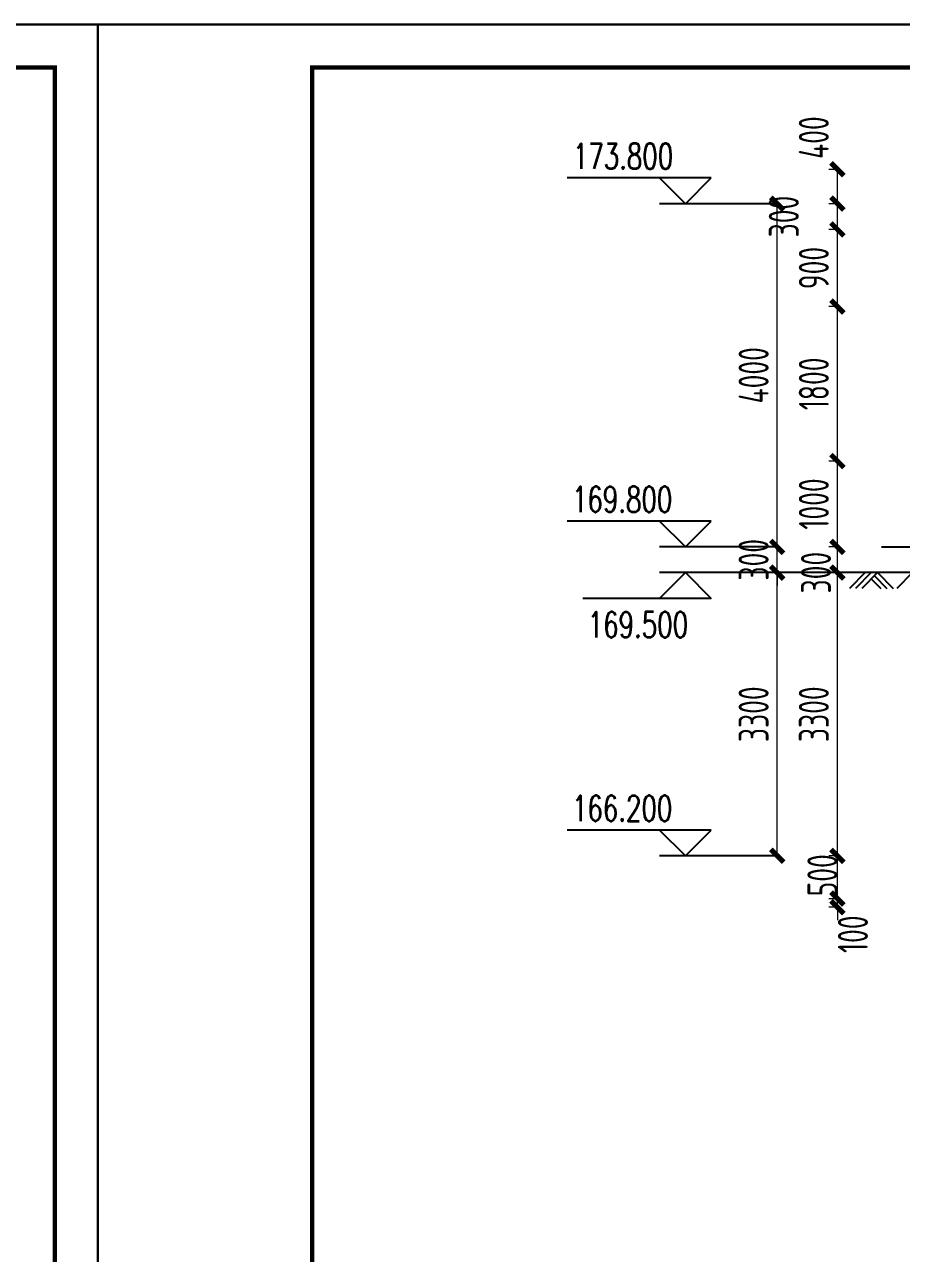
# Model space of a CAD drawing. Header units: millimetres. Extents: x 1742399 to 4898386, y 2481636 to 5226310.
# Drawn here: x 2242429 to 2252654, y 2671711 to 2686032 of the extents above; entities that cross this region are included whole.
import ezdxf

# ---------------------------------------------------------------- set-up
doc = ezdxf.new("R2010")
doc.units = ezdxf.units.MM
doc.header["$LTSCALE"] = 1000
doc.linetypes.add('DOTE', pattern=[2.42, 2, -0.2, 0.02, -0.2])
for name, color, linetype in [('DIM_ELEV', 3, 'Continuous'), ('DOTE', 1, 'DOTE'), ('PUB_DIM', 3, 'Continuous'), ('PUB_TITLE', 4, 'Continuous'), ('YHJ_剖面_梁板', 4, 'Continuous')]:
    doc.layers.add(name, color=color, linetype=linetype)
doc.styles.add('_TCH_DIM', font='SIMPLEX', dxfattribs={"bigfont": 'GBCBIG'})
doc.styles.add('TSSD_REIN_T3', font='tssdeng.shx', dxfattribs={"width": 0.7, "bigfont": 'hztxt.shx'})
doc.dimstyles.new('_TCH_ARCH&&100', dxfattribs={"dimtxt": 350, "dimasz": 150, "dimexe": 100, "dimexo": 200, "dimgap": 100, "dimtad": 1, "dimdec": 0, "dimzin": 0, "dimdsep": 46, "dimtxsty": 'TSSD_REIN_T3', "dimblk": 'ARCHTICK', "dimcen": 0.09, "dimclrt": 7, "dimazin": 2, "dimtfac": 1, "dimtdec": 0, "dimtix": 1, "dimtmove": 2, "dimatfit": 3, "dimfxl": 1, "dimfxlon": 1, "dimtolj": 1, "dimtzin": 0, "dimlwd": 18, "dimlwe": 18, "dimarcsym": 0})

# ---------------------------------------------------------------- blocks, each defined once
blk = doc.blocks.new('HAYJZ A3')
blk.add_lwpolyline([(4975, -403417), (46975, -403417), (46975, -433117), (4975, -433117), (4975, -403417)])
at = {"const_width": 50}
blk.add_lwpolyline([(7475, -403917), (46475, -403917), (46475, -432617), (7475, -432617), (7475, -403917)], dxfattribs=at)
at = {"layer": 'PUB_TITLE'}
blk.add_lwpolyline([(4975, -433117), (46975, -433117), (46975, -403417), (4975, -403417)], close=True, dxfattribs=at)
blk = doc.blocks.new('_ArchTick')
at = {"color": 0, "linetype": 'ByBlock', "const_width": 0.4}
blk.add_lwpolyline([(-0.5, -0.5), (0.5, 0.5)], dxfattribs=at)
blk = doc.blocks.new('*D542')
at = {"layer": 'Defpoints', "color": 0, "transparency": 16777216}
for p in [(2251907, 2675845), (2252636, 2675845), (2252636, 2675745)]:
    blk.add_point(p, dxfattribs=at)
at = {"layer": 'PUB_DIM', "color": 0, "lineweight": 18, "transparency": 16777216}
for p, q in [((2251907, 2675845), (2251907, 2675995)), ((2251908, 2675845), (2251807, 2675845)), ((2251908, 2675745), (2251807, 2675745)), ((2251907, 2675745), (2251907, 2675845)), ((2251907, 2675745), (2251907, 2675595))]:
    blk.add_line(p, q, dxfattribs=at)
at = {"layer": 'PUB_DIM', "color": 0, "lineweight": 18, "transparency": 16777216, "xscale": 150, "yscale": 150, "zscale": 150}
for p, rotation in [((2251907, 2675845), 270), ((2251907, 2675745), 90)]:
    blk.add_blockref('_ArchTick', p, dxfattribs=dict(at, rotation=rotation))
at = {"layer": 'PUB_DIM', "color": 7, "transparency": 16777216, "insert": (2252088, 2675431), "char_height": 350, "attachment_point": 5, "rotation": 90, "style": 'TSSD_REIN_T3'}
blk.add_mtext('\\A1;100', dxfattribs=at)
blk = doc.blocks.new('*D543')
at = {"layer": 'Defpoints', "color": 0, "transparency": 16777216}
for p in [(2251907, 2676345), (2252636, 2676345), (2252636, 2675845)]:
    blk.add_point(p, dxfattribs=at)
at = {"layer": 'PUB_DIM', "color": 0, "lineweight": 18, "transparency": 16777216}
for p, q in [((2251908, 2676345), (2251807, 2676345)), ((2251907, 2675845), (2251907, 2676345)), ((2251908, 2675845), (2251807, 2675845))]:
    blk.add_line(p, q, dxfattribs=at)
at = {"layer": 'PUB_DIM', "color": 0, "lineweight": 18, "transparency": 16777216, "xscale": 150, "yscale": 150, "zscale": 150}
for p, rotation in [((2251907, 2676345), 90), ((2251907, 2675845), 270)]:
    blk.add_blockref('_ArchTick', p, dxfattribs=dict(at, rotation=rotation))
at = {"layer": 'PUB_DIM', "color": 7, "transparency": 16777216, "insert": (2251732, 2676118), "char_height": 350, "attachment_point": 5, "rotation": 90, "style": 'TSSD_REIN_T3'}
blk.add_mtext('\\A1;500', dxfattribs=at)
blk = doc.blocks.new('*D544')
at = {"layer": 'Defpoints', "color": 0, "transparency": 16777216}
for p in [(2251907, 2679645), (2252636, 2679645), (2252636, 2676345)]:
    blk.add_point(p, dxfattribs=at)
at = {"layer": 'PUB_DIM', "color": 0, "lineweight": 18, "transparency": 16777216}
for p, q in [((2251908, 2679645), (2251807, 2679645)), ((2251907, 2676345), (2251907, 2679645)), ((2251908, 2676345), (2251807, 2676345))]:
    blk.add_line(p, q, dxfattribs=at)
at = {"layer": 'PUB_DIM', "color": 0, "lineweight": 18, "transparency": 16777216, "xscale": 150, "yscale": 150, "zscale": 150}
for p, rotation in [((2251907, 2679645), 90), ((2251907, 2676345), 270)]:
    blk.add_blockref('_ArchTick', p, dxfattribs=dict(at, rotation=rotation))
at = {"layer": 'PUB_DIM', "color": 7, "transparency": 16777216, "insert": (2251632, 2677995), "char_height": 350, "attachment_point": 5, "rotation": 90, "style": 'TSSD_REIN_T3'}
blk.add_mtext('\\A1;3300', dxfattribs=at)
blk = doc.blocks.new('*D545')
at = {"layer": 'Defpoints', "color": 0, "transparency": 16777216}
for p in [(2251907, 2679945), (2252636, 2679945), (2252636, 2679645)]:
    blk.add_point(p, dxfattribs=at)
at = {"layer": 'PUB_DIM', "color": 0, "lineweight": 18, "transparency": 16777216}
for p, q in [((2251908, 2679945), (2251807, 2679945)), ((2251907, 2679645), (2251907, 2679945)), ((2251908, 2679645), (2251807, 2679645))]:
    blk.add_line(p, q, dxfattribs=at)
at = {"layer": 'PUB_DIM', "color": 0, "lineweight": 18, "transparency": 16777216, "xscale": 150, "yscale": 150, "zscale": 150}
for p, rotation in [((2251907, 2679945), 90), ((2251907, 2679645), 270)]:
    blk.add_blockref('_ArchTick', p, dxfattribs=dict(at, rotation=rotation))
at = {"layer": 'PUB_DIM', "color": 7, "transparency": 16777216, "insert": (2251657, 2679645), "char_height": 350, "attachment_point": 5, "rotation": 90, "style": 'TSSD_REIN_T3'}
blk.add_mtext('\\A1;300', dxfattribs=at)
blk = doc.blocks.new('*D546')
at = {"layer": 'Defpoints', "color": 0, "transparency": 16777216}
for p in [(2251907, 2680945), (2252636, 2680945), (2252636, 2679945)]:
    blk.add_point(p, dxfattribs=at)
at = {"layer": 'PUB_DIM', "color": 0, "lineweight": 18, "transparency": 16777216}
for p, q in [((2251908, 2680945), (2251807, 2680945)), ((2251907, 2679945), (2251907, 2680945)), ((2251908, 2679945), (2251807, 2679945))]:
    blk.add_line(p, q, dxfattribs=at)
at = {"layer": 'PUB_DIM', "color": 0, "lineweight": 18, "transparency": 16777216, "xscale": 150, "yscale": 150, "zscale": 150}
for p, rotation in [((2251907, 2680945), 90), ((2251907, 2679945), 270)]:
    blk.add_blockref('_ArchTick', p, dxfattribs=dict(at, rotation=rotation))
at = {"layer": 'PUB_DIM', "color": 7, "transparency": 16777216, "insert": (2251632, 2680445), "char_height": 350, "attachment_point": 5, "rotation": 90, "style": 'TSSD_REIN_T3'}
blk.add_mtext('\\A1;1000', dxfattribs=at)
blk = doc.blocks.new('*D547')
at = {"layer": 'Defpoints', "color": 0, "transparency": 16777216}
for p in [(2251907, 2682745), (2252636, 2682745), (2252636, 2680945)]:
    blk.add_point(p, dxfattribs=at)
at = {"layer": 'PUB_DIM', "color": 0, "lineweight": 18, "transparency": 16777216}
for p, q in [((2251908, 2682745), (2251807, 2682745)), ((2251907, 2680945), (2251907, 2682745)), ((2251908, 2680945), (2251807, 2680945))]:
    blk.add_line(p, q, dxfattribs=at)
at = {"layer": 'PUB_DIM', "color": 0, "lineweight": 18, "transparency": 16777216, "xscale": 150, "yscale": 150, "zscale": 150}
for p, rotation in [((2251907, 2682745), 90), ((2251907, 2680945), 270)]:
    blk.add_blockref('_ArchTick', p, dxfattribs=dict(at, rotation=rotation))
at = {"layer": 'PUB_DIM', "color": 7, "transparency": 16777216, "insert": (2251632, 2681845), "char_height": 350, "attachment_point": 5, "rotation": 90, "style": 'TSSD_REIN_T3'}
blk.add_mtext('\\A1;1800', dxfattribs=at)
blk = doc.blocks.new('*D548')
at = {"layer": 'Defpoints', "color": 0, "transparency": 16777216}
for p in [(2251907, 2683645), (2252636, 2683645), (2252636, 2682745)]:
    blk.add_point(p, dxfattribs=at)
at = {"layer": 'PUB_DIM', "color": 0, "lineweight": 18, "transparency": 16777216}
for p, q in [((2251908, 2683645), (2251807, 2683645)), ((2251907, 2682745), (2251907, 2683645)), ((2251908, 2682745), (2251807, 2682745))]:
    blk.add_line(p, q, dxfattribs=at)
at = {"layer": 'PUB_DIM', "color": 0, "lineweight": 18, "transparency": 16777216, "xscale": 150, "yscale": 150, "zscale": 150}
for p, rotation in [((2251907, 2683645), 90), ((2251907, 2682745), 270)]:
    blk.add_blockref('_ArchTick', p, dxfattribs=dict(at, rotation=rotation))
at = {"layer": 'PUB_DIM', "color": 7, "transparency": 16777216, "insert": (2251632, 2683195), "char_height": 350, "attachment_point": 5, "rotation": 90, "style": 'TSSD_REIN_T3'}
blk.add_mtext('\\A1;900', dxfattribs=at)
blk = doc.blocks.new('*D549')
at = {"layer": 'Defpoints', "color": 0, "transparency": 16777216}
for p in [(2251907, 2683945), (2252636, 2683945), (2252636, 2683645)]:
    blk.add_point(p, dxfattribs=at)
at = {"layer": 'PUB_DIM', "color": 0, "lineweight": 18, "transparency": 16777216}
for p, q in [((2251908, 2683945), (2251807, 2683945)), ((2251907, 2683645), (2251907, 2683945)), ((2251908, 2683645), (2251807, 2683645))]:
    blk.add_line(p, q, dxfattribs=at)
at = {"layer": 'PUB_DIM', "color": 0, "lineweight": 18, "transparency": 16777216, "xscale": 150, "yscale": 150, "zscale": 150}
for p, rotation in [((2251907, 2683945), 90), ((2251907, 2683645), 270)]:
    blk.add_blockref('_ArchTick', p, dxfattribs=dict(at, rotation=rotation))
at = {"layer": 'PUB_DIM', "color": 7, "transparency": 16777216, "insert": (2251282, 2683795), "char_height": 350, "attachment_point": 5, "rotation": 90, "style": 'TSSD_REIN_T3'}
blk.add_mtext('\\A1;300', dxfattribs=at)
blk = doc.blocks.new('*D550')
at = {"layer": 'Defpoints', "color": 0, "transparency": 16777216}
for p in [(2251907, 2684345), (2252636, 2684345), (2252636, 2683945)]:
    blk.add_point(p, dxfattribs=at)
at = {"layer": 'PUB_DIM', "color": 0, "lineweight": 18, "transparency": 16777216}
for p, q in [((2251908, 2684345), (2251807, 2684345)), ((2251907, 2683945), (2251907, 2684345)), ((2251908, 2683945), (2251807, 2683945))]:
    blk.add_line(p, q, dxfattribs=at)
at = {"layer": 'PUB_DIM', "color": 0, "lineweight": 18, "transparency": 16777216, "xscale": 150, "yscale": 150, "zscale": 150}
for p, rotation in [((2251907, 2684345), 90), ((2251907, 2683945), 270)]:
    blk.add_blockref('_ArchTick', p, dxfattribs=dict(at, rotation=rotation))
at = {"layer": 'PUB_DIM', "color": 7, "transparency": 16777216, "insert": (2251632, 2684715), "char_height": 350, "attachment_point": 5, "rotation": 90, "style": 'TSSD_REIN_T3'}
blk.add_mtext('\\A1;400', dxfattribs=at)
blk = doc.blocks.new('*D551')
at = {"layer": 'Defpoints', "color": 0, "transparency": 16777216}
for p in [(2251205, 2679645), (2252336, 2679645), (2252336, 2676345)]:
    blk.add_point(p, dxfattribs=at)
at = {"layer": 'PUB_DIM', "color": 0, "lineweight": 18, "transparency": 16777216}
for p, q in [((2251206, 2679645), (2251105, 2679645)), ((2251205, 2676345), (2251205, 2679645)), ((2251206, 2676345), (2251105, 2676345))]:
    blk.add_line(p, q, dxfattribs=at)
at = {"layer": 'PUB_DIM', "color": 0, "lineweight": 18, "transparency": 16777216, "xscale": 150, "yscale": 150, "zscale": 150}
for p, rotation in [((2251205, 2679645), 90), ((2251205, 2676345), 270)]:
    blk.add_blockref('_ArchTick', p, dxfattribs=dict(at, rotation=rotation))
at = {"layer": 'PUB_DIM', "color": 7, "transparency": 16777216, "insert": (2250930, 2677995), "char_height": 350, "attachment_point": 5, "rotation": 90, "style": 'TSSD_REIN_T3'}
blk.add_mtext('\\A1;3300', dxfattribs=at)
blk = doc.blocks.new('*D552')
at = {"layer": 'Defpoints', "color": 0, "transparency": 16777216}
for p in [(2251205, 2679945), (2252336, 2679945), (2252336, 2679645)]:
    blk.add_point(p, dxfattribs=at)
at = {"layer": 'PUB_DIM', "color": 0, "lineweight": 18, "transparency": 16777216}
for p, q in [((2251205, 2679945), (2251205, 2680095)), ((2251206, 2679945), (2251105, 2679945)), ((2251205, 2679645), (2251205, 2679945)), ((2251206, 2679645), (2251105, 2679645)), ((2251205, 2679645), (2251205, 2679495))]:
    blk.add_line(p, q, dxfattribs=at)
at = {"layer": 'PUB_DIM', "color": 0, "lineweight": 18, "transparency": 16777216, "xscale": 150, "yscale": 150, "zscale": 150}
for p, rotation in [((2251205, 2679945), 270), ((2251205, 2679645), 90)]:
    blk.add_blockref('_ArchTick', p, dxfattribs=dict(at, rotation=rotation))
at = {"layer": 'PUB_DIM', "color": 7, "transparency": 16777216, "insert": (2250930, 2679795), "char_height": 350, "attachment_point": 5, "rotation": 90, "style": 'TSSD_REIN_T3'}
blk.add_mtext('\\A1;300', dxfattribs=at)
blk = doc.blocks.new('*D553')
at = {"layer": 'Defpoints', "color": 0, "transparency": 16777216}
for p in [(2251205, 2683945), (2252336, 2683945), (2252336, 2679945)]:
    blk.add_point(p, dxfattribs=at)
at = {"layer": 'PUB_DIM', "color": 0, "lineweight": 18, "transparency": 16777216}
for p, q in [((2251206, 2683945), (2251105, 2683945)), ((2251205, 2679945), (2251205, 2683945)), ((2251206, 2679945), (2251105, 2679945))]:
    blk.add_line(p, q, dxfattribs=at)
at = {"layer": 'PUB_DIM', "color": 0, "lineweight": 18, "transparency": 16777216, "xscale": 150, "yscale": 150, "zscale": 150}
for p, rotation in [((2251205, 2683945), 90), ((2251205, 2679945), 270)]:
    blk.add_blockref('_ArchTick', p, dxfattribs=dict(at, rotation=rotation))
at = {"layer": 'PUB_DIM', "color": 7, "transparency": 16777216, "insert": (2250930, 2681945), "char_height": 350, "attachment_point": 5, "rotation": 90, "style": 'TSSD_REIN_T3'}
blk.add_mtext('\\A1;4000', dxfattribs=at)

msp = doc.modelspace()

# ---------------------------------------------------------------- linework, layer by layer
for p, q in [((2252229.6, 2679644.9), (2252046.5, 2679459)), ((2252301.5, 2679644.9), (2252118.4, 2679459)), ((2252373.5, 2679644.9), (2252190.3, 2679459)), ((2252337.5, 2679608.4), (2252484.6, 2679459)), ((2252373.5, 2679644.9), (2252556.7, 2679459)), ((2252782.5, 2679644.9), (2252599.4, 2679459)), ((2252301.5, 2679571.9), (2252412.7, 2679459))]:
    msp.add_line(p, q)
at = {"layer": 'DIM_ELEV'}
for p, q in [((2250434, 2684244.9), (2248754, 2684244.9)), ((2250134, 2683944.9), (2249834, 2684244.9)), ((2250134, 2683944.9), (2250434, 2684244.9)), ((2251205.2, 2683944.9), (2249834, 2683944.9)), ((2250434, 2680244.9), (2248754, 2680244.9)), ((2250134, 2679944.9), (2249834, 2680244.9)), ((2250134, 2679944.9), (2250434, 2680244.9)), ((2251205.2, 2679944.9), (2249834, 2679944.9)), ((2250134, 2679644.9), (2249834, 2679344.9)), ((2251205.2, 2679644.9), (2249834, 2679644.9)), ((2250134, 2679644.9), (2250434, 2679344.9)), ((2250434, 2679344.9), (2248938, 2679344.9)), ((2250434, 2676644.9), (2248754, 2676644.9)), ((2250134, 2676344.9), (2249834, 2676644.9)), ((2250134, 2676344.9), (2250434, 2676644.9)), ((2251205.2, 2676344.9), (2249834, 2676344.9))]:
    msp.add_line(p, q, dxfattribs=at)
at = {"layer": 'DOTE', "linetype": 'DOTE'}
msp.add_line((2252420.2, 2679944.9), (2272120.2, 2679944.9), dxfattribs=at)
at = {"layer": 'YHJ_剖面_梁板'}
msp.add_lwpolyline([(2253320.2, 2679644.9), (2250955.2, 2679644.9)], dxfattribs=at)

# ---------------------------------------------------------------- block references
for p in [(2196308.5, 3089449), (2238308.5, 3089449)]:
    msp.add_blockref('HAYJZ A3', p)

# ---------------------------------------------------------------- texts
at = {"layer": 'DIM_ELEV', "color": 7, "style": '_TCH_DIM', "width": 0.705882}
for s, p in [('173.800', (2248822, 2684349.9)), ('169.800', (2248812, 2680349.9)), ('169.500', (2248996, 2678889.9)), ('166.200', (2248812, 2676749.9))]:
    msp.add_text(s, height=297.5, dxfattribs=at).set_placement(p)

# ---------------------------------------------------------------- dimensions: what is measured, and where the dimension line sits
at = {"layer": 'PUB_DIM'}
for base, p1, p2, picture, middle in [((2251907.4, 2684344.9), (2252635.7, 2683944.9), (2252635.7, 2684344.9), '*D550', (2251632.4, 2684714.9)), ((2251907.4, 2683944.9), (2252635.7, 2683644.9), (2252635.7, 2683944.9), '*D549', (2251282.4, 2683794.9)), ((2251907.4, 2679944.9), (2252635.7, 2679644.9), (2252635.7, 2679944.9), '*D545', (2251657.4, 2679644.9)), ((2251907.4, 2676344.9), (2252635.7, 2675844.9), (2252635.7, 2676344.9), '*D543', (2251732.4, 2676118.2)), ((2251907.4, 2675844.9), (2252635.7, 2675744.9), (2252635.7, 2675844.9), '*D542', (2252087.8, 2675430.9))]:
    dim = msp.add_linear_dim(base=base, p1=p1, p2=p2, angle=90, dimstyle='_TCH_ARCH&&100', dxfattribs=at)
    dim.commit()
    dim.dimension.update_dxf_attribs({"geometry": picture, "text_midpoint": middle, "dimtype": 161})
for p1, p2, distance, picture, middle in [((2252335.7, 2679944.9), (2252335.7, 2683944.9), 1130.5, '*D553', (2250930.2, 2681944.9)), ((2252635.7, 2682744.9), (2252635.7, 2683644.9), 728.3, '*D548', (2251632.4, 2683194.9)), ((2252635.7, 2680944.9), (2252635.7, 2682744.9), 728.3, '*D547', (2251632.4, 2681844.9)), ((2252635.7, 2679944.9), (2252635.7, 2680944.9), 728.3, '*D546', (2251632.4, 2680444.9)), ((2252335.7, 2679644.9), (2252335.7, 2679944.9), 1130.5, '*D552', (2250930.2, 2679794.9)), ((2252335.7, 2676344.9), (2252335.7, 2679644.9), 1130.5, '*D551', (2250930.2, 2677994.9)), ((2252635.7, 2676344.9), (2252635.7, 2679644.9), 728.3, '*D544', (2251632.4, 2677994.9))]:
    dim = msp.add_aligned_dim(p1=p1, p2=p2, distance=distance, dimstyle='_TCH_ARCH&&100', dxfattribs=at)
    dim.commit()
    dim.dimension.update_dxf_attribs({"geometry": picture, "text_midpoint": middle})

doc.saveas('drawing.dxf')
